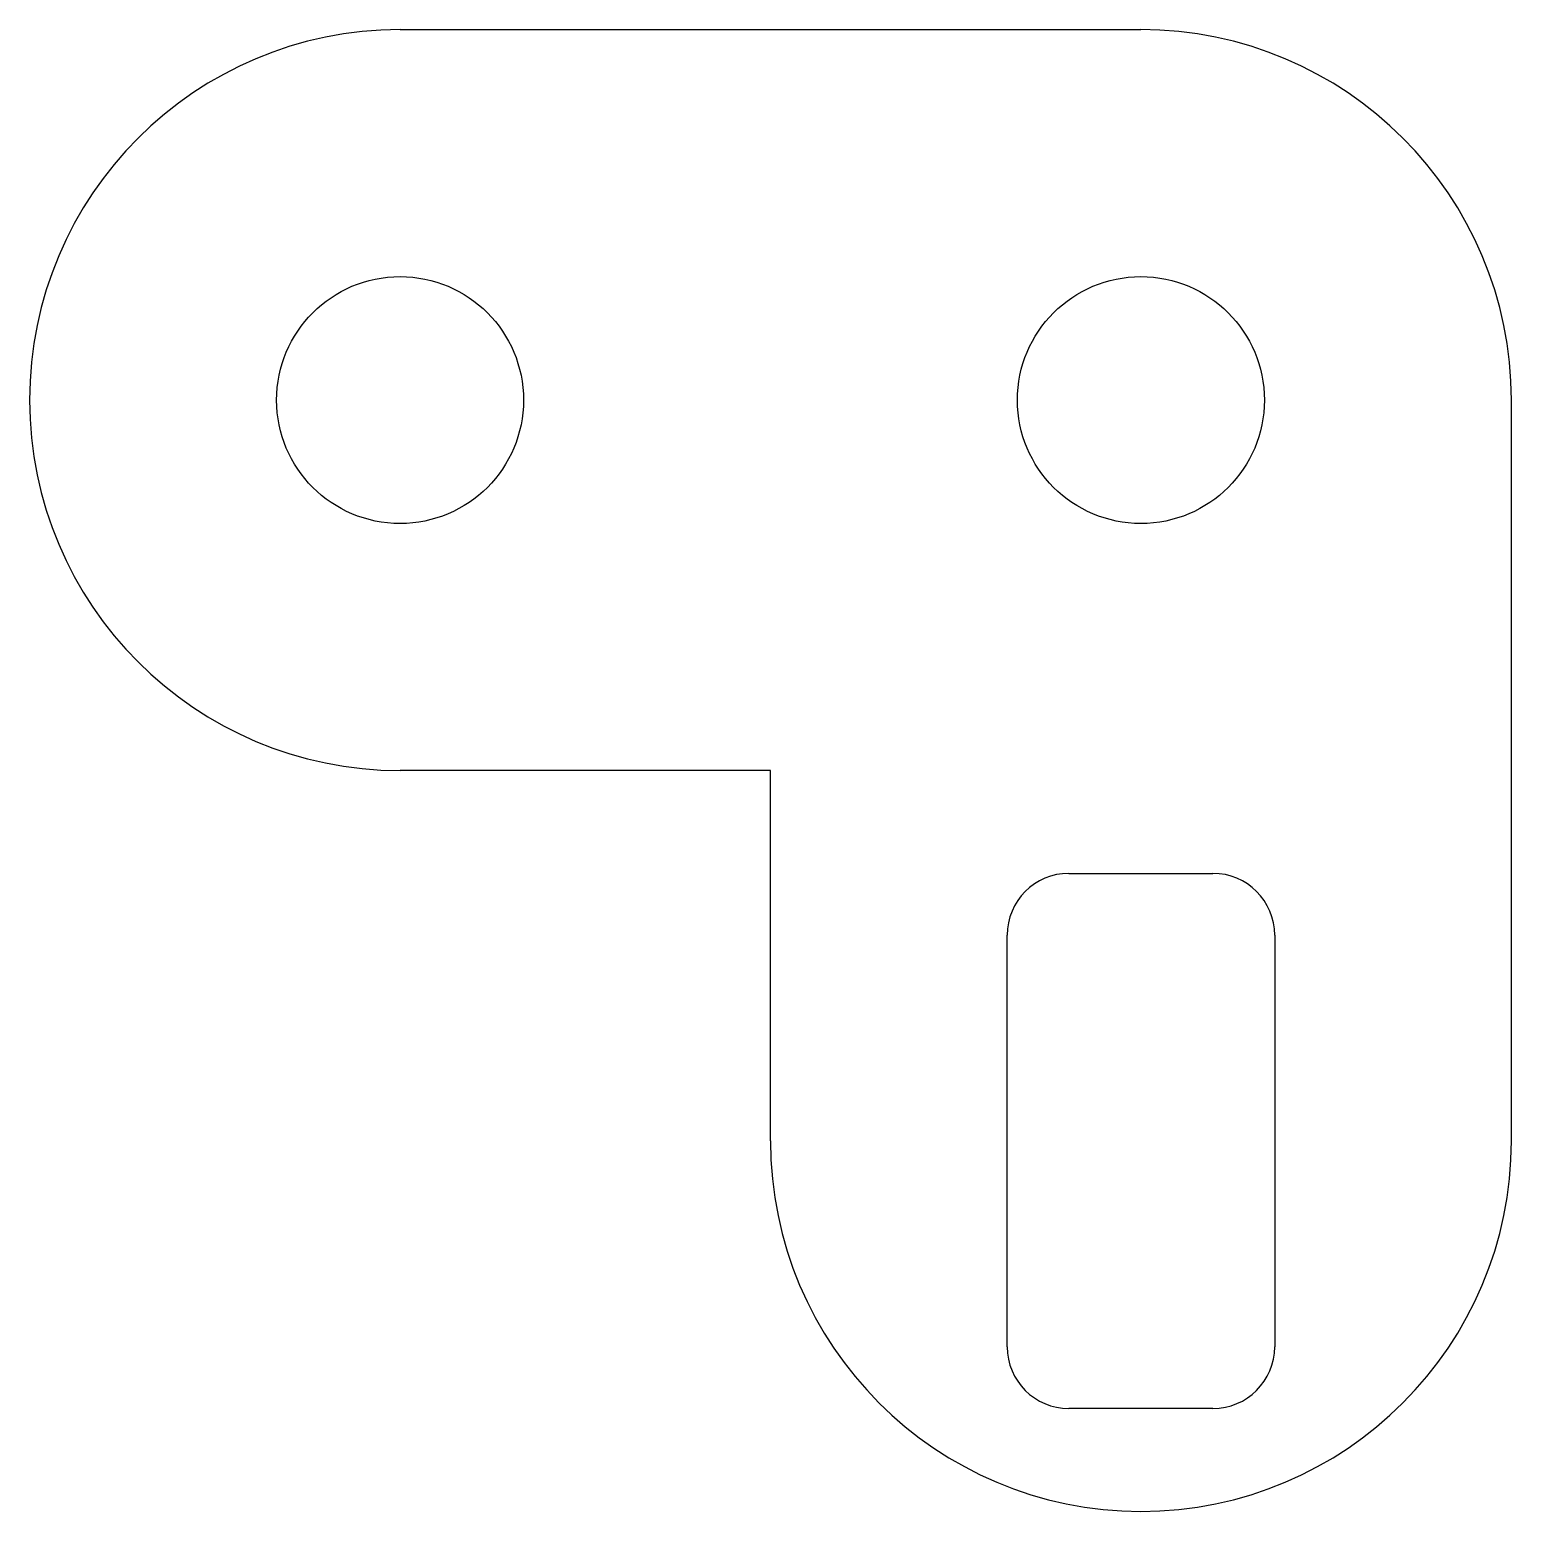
# Model space of a CAD drawing. Header units: millimetres. Extents: x 144.8 to 162.8, y 193.8 to 211.8.
import ezdxf

# ---------------------------------------------------------------- set-up
doc = ezdxf.new("R2010")
doc.units = ezdxf.units.MM
doc.layers.add('Default', color=7, linetype='Continuous')

msp = doc.modelspace()

# ---------------------------------------------------------------- linework, layer by layer
at = {"layer": 'Default', "color": 7, "linetype": 'Continuous'}
for p, q in [((149.342, 211.824), (158.342, 211.824)), ((162.842, 198.324), (162.842, 207.324)), ((153.842, 202.824), (149.342, 202.824)), ((153.842, 198.324), (153.842, 202.824)), ((157.467, 201.574), (159.217, 201.574)), ((156.717, 195.824), (156.717, 200.824)), ((159.967, 200.824), (159.967, 195.824)), ((159.217, 195.074), (157.467, 195.074))]:
    msp.add_line(p, q, dxfattribs=at)
for centre in [(149.342, 207.324), (158.342, 207.324)]:
    msp.add_circle(centre, 1.5, dxfattribs=at)
for centre, radius, start, end in [((149.342, 207.324), 4.5, 90, 270), ((158.342, 207.324), 4.5, 0, 90), ((157.467, 200.824), 0.75, 90, 180), ((159.217, 200.824), 0.75, 0, 90), ((158.342, 198.324), 4.5, 180, 0), ((157.467, 195.824), 0.75, 180, 270), ((159.217, 195.824), 0.75, 270, 0)]:
    msp.add_arc(centre, radius, start, end, dxfattribs=at)

doc.saveas('drawing.dxf')
